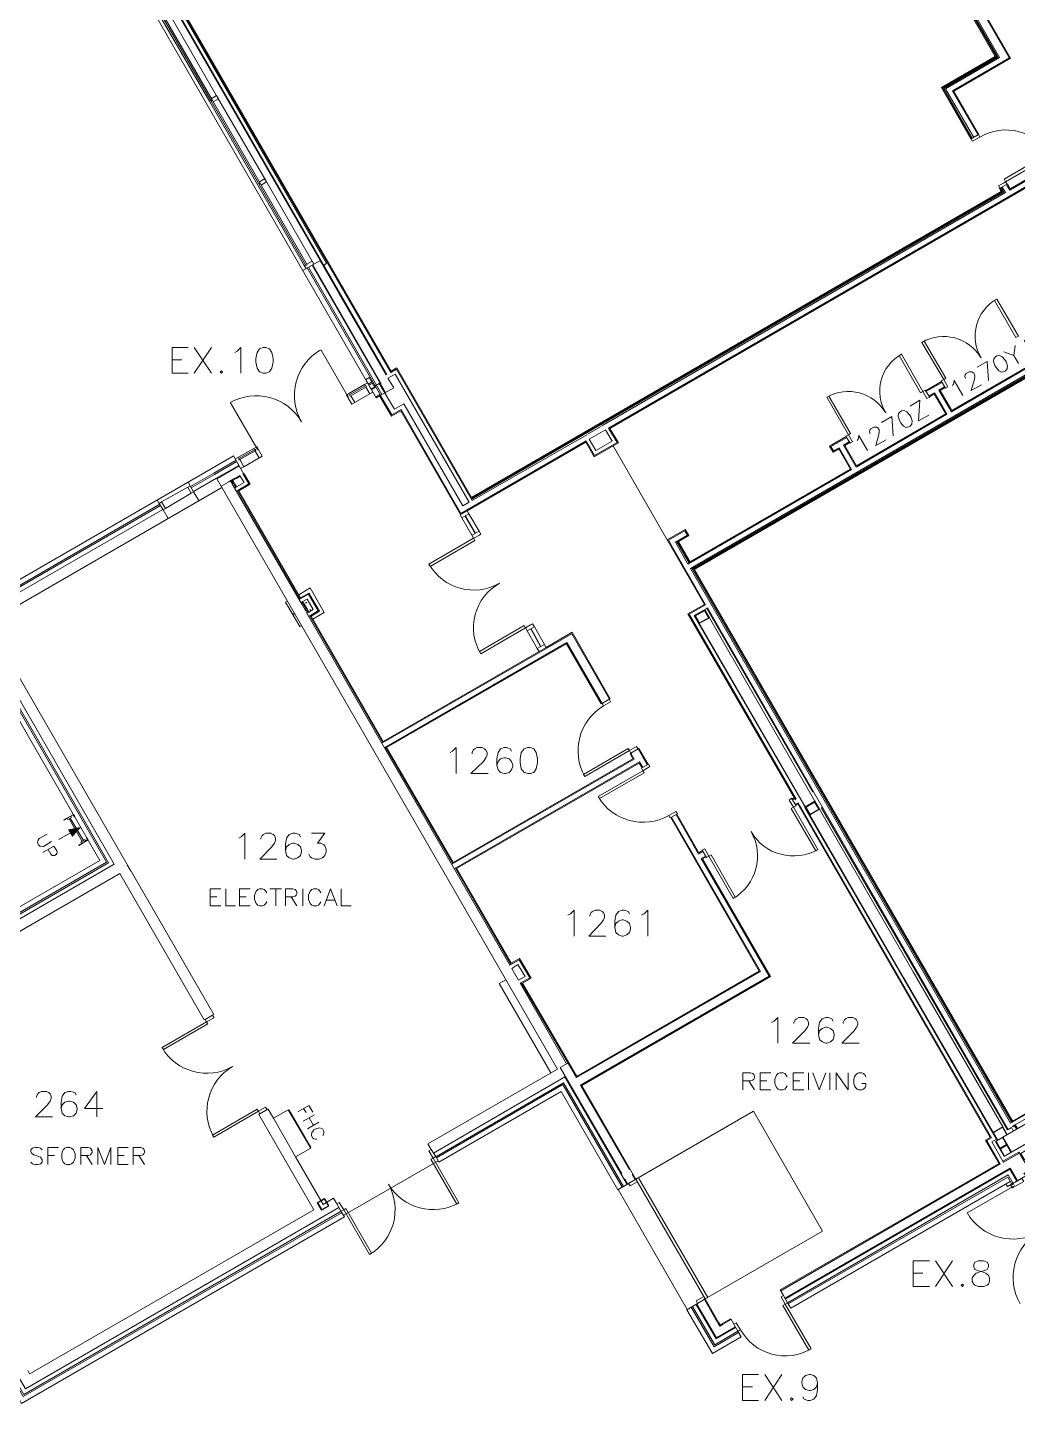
# Model space of a CAD drawing. Header units: millimetres. Extents: x 171 to 6612, y 356 to 4695.
# Drawn here: x 1611 to 2300, y 1657 to 2614 of the extents above; entities that cross this region are included whole.
import ezdxf

# ---------------------------------------------------------------- set-up
doc = ezdxf.new("R2010")
doc.units = ezdxf.units.MM
for name, color, linetype in [('descriptions', 252, 'Continuous'), ('doors', 170, 'Continuous'), ('exits', 251, 'Continuous'), ('rooms', 30, 'Continuous'), ('walls', 7, 'Continuous')]:
    doc.layers.add(name, color=color, linetype=linetype)

msp = doc.modelspace()

# ---------------------------------------------------------------- linework, layer by layer
at = {"layer": 'descriptions', "lineweight": 9}
for points in [[(1745.29, 2002.96), (1737.81, 2002.96), (1737.81, 2014.89), (1745.29, 2014.89)], [(1748.8, 2014.89), (1748.8, 2002.96), (1755.59, 2002.96)], [(1765.88, 2002.96), (1758.39, 2002.96), (1758.39, 2014.89), (1765.88, 2014.89)], [(1777.34, 2012.08), (1776.64, 2013.25), (1775.47, 2014.42), (1774.3, 2014.89), (1772.19, 2014.89), (1771.02, 2014.42), (1769.85, 2013.25), (1769.39, 2012.08), (1768.68, 2010.44), (1768.68, 2007.4), (1769.39, 2005.76), (1769.85, 2004.59), (1771.02, 2003.42), (1772.19, 2002.96), (1774.3, 2002.96), (1775.47, 2003.42), (1776.64, 2004.59), (1777.34, 2005.76)], [(1779.45, 2014.89), (1787.63, 2014.89)], [(1783.66, 2014.89), (1783.66, 2002.96)], [(1790.44, 2002.96), (1790.44, 2014.89), (1795.59, 2014.89), (1797.22, 2014.42), (1797.92, 2013.72), (1798.39, 2012.55), (1798.39, 2011.38), (1797.92, 2010.44), (1797.22, 2009.74), (1795.59, 2009.27), (1790.44, 2009.27)], [(1802.37, 2014.89), (1802.37, 2002.96)], [(1815, 2012.08), (1814.3, 2013.25), (1813.36, 2014.42), (1812.19, 2014.89), (1809.85, 2014.89), (1808.68, 2014.42), (1807.52, 2013.25), (1807.05, 2012.08), (1806.35, 2010.44), (1806.35, 2007.4), (1807.05, 2005.76), (1807.52, 2004.59), (1808.68, 2003.42), (1809.85, 2002.96), (1812.19, 2002.96), (1813.36, 2003.42), (1814.3, 2004.59), (1815, 2005.76)], [(1817.34, 2002.96), (1821.78, 2014.89), (1826.46, 2002.96)], [(1829.27, 2014.89), (1829.27, 2002.96), (1836.05, 2002.96)], [(1737.81, 2009.27), (1742.49, 2009.27)], [(1758.39, 2009.27), (1763.07, 2009.27)], [(1794.42, 2009.27), (1798.39, 2002.96)], [(1818.98, 2006.93), (1824.59, 2006.93)], [(2109.03, 1874.77), (2109.03, 1886.7), (2114.18, 1886.7), (2115.82, 1886.23), (2116.52, 1885.53), (2116.99, 1884.36), (2116.99, 1883.19), (2116.52, 1882.26), (2115.82, 1881.55), (2114.18, 1881.09), (2109.03, 1881.09)], [(2113.01, 1881.09), (2116.99, 1874.77)], [(2128.45, 1874.77), (2120.96, 1874.77), (2120.96, 1886.7), (2128.45, 1886.7)], [(2120.96, 1881.09), (2125.64, 1881.09)], [(2139.91, 1883.89), (2139.21, 1885.06), (2138.27, 1886.23), (2137.1, 1886.7), (2134.77, 1886.7), (2133.6, 1886.23), (2132.43, 1885.06), (2131.96, 1883.89), (2131.26, 1882.26), (2131.26, 1879.21), (2131.96, 1877.58), (2132.43, 1876.41), (2133.6, 1875.24), (2134.77, 1874.77), (2137.1, 1874.77), (2138.27, 1875.24), (2139.21, 1876.41), (2139.91, 1877.58)], [(2151.37, 1874.77), (2143.89, 1874.77), (2143.89, 1886.7), (2151.37, 1886.7)], [(2143.89, 1881.09), (2148.57, 1881.09)], [(2154.65, 1886.7), (2154.65, 1874.77)], [(2157.69, 1886.7), (2162.13, 1874.77), (2166.81, 1886.7)], [(2169.62, 1886.7), (2169.62, 1874.77)], [(2174.06, 1874.77), (2174.06, 1886.7), (2182.25, 1874.77), (2182.25, 1886.7)], [(2194.65, 1883.89), (2194.18, 1885.06), (2193.01, 1886.23), (2191.84, 1886.7), (2189.5, 1886.7), (2188.57, 1886.23), (2187.4, 1885.06), (2186.7, 1883.89), (2186.23, 1882.26), (2186.23, 1879.21), (2186.7, 1877.58), (2187.4, 1876.41), (2188.57, 1875.24), (2189.5, 1874.77), (2191.84, 1874.77), (2193.01, 1875.24), (2194.18, 1876.41), (2194.65, 1877.58), (2194.65, 1879.21), (2191.84, 1879.21)], [(1620.85, 1833.13), (1619.68, 1834.3), (1618.04, 1834.77), (1615.7, 1834.77), (1614.07, 1834.3), (1612.9, 1833.13), (1612.9, 1831.96), (1613.36, 1830.79), (1614.07, 1830.33), (1615, 1829.62), (1618.51, 1828.45), (1619.68, 1827.99), (1620.15, 1827.28), (1620.85, 1826.12), (1620.85, 1824.48), (1619.68, 1823.31), (1618.04, 1822.84), (1615.7, 1822.84), (1614.07, 1823.31), (1612.9, 1824.48)], [(1624.83, 1822.84), (1624.83, 1834.77), (1632.31, 1834.77)], [(1647.75, 1822.84), (1647.75, 1834.77), (1652.9, 1834.77), (1654.53, 1834.3), (1655, 1833.6), (1655.7, 1832.43), (1655.7, 1831.26), (1655, 1830.33), (1654.53, 1829.62), (1652.9, 1829.16), (1647.75, 1829.16)], [(1659.68, 1822.84), (1659.68, 1834.77), (1664.36, 1822.84), (1668.8, 1834.77), (1668.8, 1822.84)], [(1680.73, 1822.84), (1673.48, 1822.84), (1673.48, 1834.77), (1680.73, 1834.77)], [(1684.24, 1822.84), (1684.24, 1834.77), (1689.39, 1834.77), (1691.02, 1834.3), (1691.73, 1833.6), (1692.19, 1832.43), (1692.19, 1831.26), (1691.73, 1830.33), (1691.02, 1829.62), (1689.39, 1829.16), (1684.24, 1829.16)], [(1624.83, 1829.16), (1629.5, 1829.16)], [(1651.73, 1829.16), (1655.7, 1822.84)], [(1673.48, 1829.16), (1677.93, 1829.16)], [(1688.22, 1829.16), (1692.19, 1822.84)]]:
    msp.add_lwpolyline(points, dxfattribs=at)
at = {"layer": 'descriptions', "lineweight": 5}
for points in [[(1798.86, 1859.57), (1806.58, 1864.01), (1809.39, 1859.33)], [(1802.84, 1861.9), (1804.71, 1859.1)], [(1810.56, 1857.46), (1802.6, 1853.02)], [(1813.6, 1852.31), (1805.64, 1847.64)], [(1806.81, 1855.36), (1809.85, 1849.97)], [(1816.4, 1842.96), (1816.87, 1843.89), (1817.11, 1845.06), (1817.11, 1846), (1816.4, 1847.4), (1815.47, 1847.87), (1814.3, 1848.34), (1813.36, 1848.1), (1811.96, 1847.87), (1810.09, 1846.93), (1809.39, 1845.76), (1808.68, 1845.06), (1808.45, 1843.89), (1808.45, 1842.96), (1809.39, 1841.32), (1810.09, 1840.85), (1811.26, 1840.62), (1812.19, 1840.62)]]:
    msp.add_lwpolyline(points, dxfattribs=at)
at = {"layer": 'descriptions', "lineweight": 9}
msp.add_lwpolyline([(1637.93, 1834.77), (1636.76, 1834.3), (1635.59, 1833.13), (1635.12, 1831.96), (1634.65, 1830.33), (1634.65, 1827.28), (1635.12, 1825.65), (1635.59, 1824.48), (1636.76, 1823.31), (1637.93, 1822.84), (1640.26, 1822.84), (1641.43, 1823.31), (1642.6, 1824.48), (1643.07, 1825.65), (1643.77, 1827.28), (1643.77, 1830.33), (1643.07, 1831.96), (1642.6, 1833.13), (1641.43, 1834.3), (1640.26, 1834.77)], close=True, dxfattribs=at)
at = {"layer": 'doors', "lineweight": 9}
for points in [[(2285.88, 2425.41, 0.421177), (2274.88, 2384.48, 0.411788), (2233.71, 2395.24)], [(1814.86, 2389.96, 0.414214), (1801.51, 2339.95, 0.414214), (1751.82, 2353.27)], [(2219.44, 2387.05, 0.421177), (2208.45, 2346.11, 0.410673), (2167.51, 2357.11)], [(1890.32, 2240.85, 0.413342), (1939.44, 2227.52, 0.421458), (1926.35, 2178.39)], [(2102.25, 2008.1, 0.412995), (2114.65, 2054.65, 0.412995), (2161.2, 2042.25)], [(1704.36, 1904.24, 0.408768), (1753.48, 1891.14, 0.408768), (1740.38, 1842.02)], [(1848.92, 1760.15, 0.408768), (1862.02, 1809.27, 0.408768), (1911.14, 1796.17)], [(2265.14, 1789.4, 0.414214), (2315.47, 1775.9, 0.414214), (2302.06, 1725.89)]]:
    msp.add_lwpolyline(points, format="xyb", dxfattribs=at)
msp.add_lwpolyline([(2136.87, 1724.83), (2138.51, 1725.76), (2156.52, 1694.65), (2154.88, 1693.72)], close=True, dxfattribs=at)
for centre, radius, start, end in [((2292.14, 2507.19), 35.92, 29.83395, 120.43846), ((2030.43, 2110.9), 36.29, 120.60221, 209.53496), ((2039.45, 2097.45), 36.29, 210.60221, 299.53496), ((2138.35, 1725.17), 35.51, 209.36187, 300.7753)]:
    msp.add_arc(centre, radius, start, end, dxfattribs=at)
at = {"layer": 'exits', "lineweight": 9}
for points in [[(1722.6, 2373.72), (1711.38, 2373.72), (1711.38, 2391.73), (1722.6, 2391.73)], [(1726.81, 2391.73), (1738.74, 2373.72)], [(1738.74, 2391.73), (1726.81, 2373.72)], [(1755.12, 2388.22), (1756.76, 2389.15), (1759.33, 2391.73), (1759.33, 2373.72)], [(1711.38, 2383.07), (1718.16, 2383.07)], [(2238.86, 1737.93), (2227.63, 1737.93), (2227.63, 1755.94), (2238.86, 1755.94)], [(2243.07, 1755.94), (2255, 1737.93)], [(2255, 1755.94), (2243.07, 1737.93)], [(2227.63, 1747.29), (2234.41, 1747.29)], [(2119.79, 1658.63), (2108.8, 1658.63), (2108.8, 1676.64), (2119.79, 1676.64)], [(2124.24, 1676.64), (2136.17, 1658.63)], [(2136.17, 1676.64), (2124.24, 1658.63)], [(2160.96, 1670.79), (2160.26, 1668.22), (2158.39, 1666.35), (2155.82, 1665.65), (2155.12, 1665.65), (2152.54, 1666.35), (2150.67, 1668.22), (2149.97, 1670.79), (2149.97, 1671.5), (2150.67, 1674.07), (2152.54, 1675.94), (2155.12, 1676.64), (2155.82, 1676.64), (2158.39, 1675.94), (2160.26, 1674.07), (2160.96, 1670.79), (2160.96, 1666.35), (2160.26, 1662.14), (2158.39, 1659.57), (2155.82, 1658.63), (2154.18, 1658.63), (2151.61, 1659.57), (2150.67, 1661.2)], [(2108.8, 1668.22), (2115.58, 1668.22)]]:
    msp.add_lwpolyline(points, dxfattribs=at)
for points in [[(1774.77, 2391.73), (1772.19, 2390.79), (1770.56, 2388.22), (1769.62, 2384.01), (1769.62, 2381.43), (1770.56, 2377.22), (1772.19, 2374.65), (1774.77, 2373.72), (1776.64, 2373.72), (1779.21, 2374.65), (1780.85, 2377.22), (1781.78, 2381.43), (1781.78, 2384.01), (1780.85, 2388.22), (1779.21, 2390.79), (1776.64, 2391.73)], [(1745.76, 2375.35), (1744.83, 2374.65), (1745.76, 2373.72), (1746.46, 2374.65)], [(2273.01, 1755.94), (2270.44, 1755), (2269.74, 1753.37), (2269.74, 1751.73), (2270.44, 1749.86), (2272.31, 1749.16), (2275.58, 1748.22), (2278.16, 1747.29), (2280.03, 1745.65), (2280.73, 1744.01), (2280.73, 1741.44), (2280.03, 1739.57), (2279.09, 1738.86), (2276.52, 1737.93), (2273.01, 1737.93), (2270.44, 1738.86), (2269.74, 1739.57), (2268.8, 1741.44), (2268.8, 1744.01), (2269.74, 1745.65), (2271.37, 1747.29), (2273.95, 1748.22), (2277.46, 1749.16), (2279.09, 1749.86), (2280.03, 1751.73), (2280.03, 1753.37), (2279.09, 1755), (2276.52, 1755.94)], [(2262.02, 1739.57), (2261.08, 1738.86), (2262.02, 1737.93), (2262.72, 1738.86)], [(2142.95, 1660.5), (2142.25, 1659.57), (2142.95, 1658.63), (2143.89, 1659.57)]]:
    msp.add_lwpolyline(points, close=True, dxfattribs=at)
at = {"layer": 'rooms', "lineweight": 9}
for points in [[(2284.94, 2385.18), (2283.77, 2383.77), (2283.54, 2381.9), (2284.47, 2379.1), (2285.41, 2377.69), (2287.28, 2375.35), (2289.15, 2374.42), (2291.02, 2374.89), (2291.96, 2375.35), (2293.13, 2376.76), (2293.36, 2378.86), (2292.43, 2381.67), (2291.49, 2383.07), (2289.62, 2385.18), (2287.75, 2386.11), (2285.88, 2385.88)], [(2218.51, 2346.82), (2217.34, 2345.65), (2217.1, 2343.54), (2218.04, 2340.73), (2218.98, 2339.33), (2220.85, 2336.99), (2222.72, 2336.06), (2224.59, 2336.52), (2225.53, 2336.99), (2226.7, 2338.39), (2226.93, 2340.5), (2225.99, 2343.31), (2225.06, 2344.71), (2223.19, 2346.82), (2221.31, 2347.75), (2219.44, 2347.52)], [(1959.09, 2113.13), (1956.52, 2112.2), (1954.65, 2109.62), (1953.95, 2105.41), (1953.95, 2102.84), (1954.65, 2098.4), (1956.52, 2095.82), (1959.09, 2095.12), (1960.73, 2095.12), (1963.3, 2095.82), (1964.94, 2098.4), (1965.88, 2102.84), (1965.88, 2105.41), (1964.94, 2109.62), (1963.3, 2112.2), (1960.73, 2113.13)]]:
    msp.add_lwpolyline(points, close=True, dxfattribs=at)
for points in [[(2290.79, 2388.69), (2297.81, 2386.11), (2300.85, 2380.5)], [(2298.74, 2393.13), (2297.81, 2386.11)], [(2280.03, 2368.57), (2279.09, 2381.9), (2272.07, 2377.93)], [(2255, 2365.29), (2255.7, 2366.23), (2256.17, 2368.57), (2262.25, 2358.28)], [(2264.12, 2369.97), (2263.89, 2370.44), (2263.65, 2371.61), (2263.89, 2372.55), (2264.59, 2373.48), (2266.69, 2374.65), (2267.86, 2374.65), (2268.57, 2374.65), (2269.74, 2373.72), (2270.2, 2372.78), (2270.44, 2371.61), (2270.2, 2369.51), (2268.1, 2361.79), (2275.12, 2365.76)], [(2238.39, 2344.48), (2231.37, 2340.5), (2232.31, 2355), (2225.53, 2350.79)], [(2213.6, 2330.21), (2212.66, 2343.54), (2205.64, 2339.56)], [(2188.57, 2326.93), (2189.27, 2327.87), (2189.74, 2330.44), (2195.82, 2319.91)], [(2197.69, 2331.61), (2197.46, 2332.08), (2197.22, 2333.25), (2197.46, 2334.18), (2198.16, 2335.12), (2200.26, 2336.29), (2201.43, 2336.29), (2202.37, 2336.29), (2203.3, 2335.59), (2204.01, 2334.42), (2204.01, 2333.25), (2203.77, 2331.14), (2201.67, 2323.42), (2208.68, 2327.4)], [(1905.06, 2109.62), (1906.7, 2110.56), (1909.27, 2113.13), (1909.27, 2095.12)], [(1920.5, 2108.69), (1920.5, 2109.62), (1921.2, 2111.26), (1922.13, 2112.2), (1923.77, 2113.13), (1927.28, 2113.13), (1928.92, 2112.2), (1929.85, 2111.26), (1930.79, 2109.62), (1930.79, 2107.99), (1929.85, 2106.11), (1928.22, 2103.54), (1919.56, 2095.12), (1931.49, 2095.12)], [(1947.87, 2110.56), (1946.93, 2112.2), (1944.36, 2113.13), (1942.72, 2113.13), (1940.15, 2112.2), (1938.51, 2109.62), (1937.57, 2105.41), (1937.57, 2100.97), (1938.51, 2097.69), (1940.15, 2095.82), (1942.72, 2095.12), (1943.66, 2095.12), (1946.23, 2095.82), (1947.87, 2097.69), (1948.8, 2100.27), (1948.8, 2100.97), (1947.87, 2103.54), (1946.23, 2105.41), (1943.66, 2106.11), (1942.72, 2106.11), (1940.15, 2105.41), (1938.51, 2103.54), (1937.57, 2100.97)], [(1757.92, 2049.97), (1759.56, 2050.91), (1762.14, 2053.48), (1762.14, 2035.47)], [(1773.13, 2049.27), (1773.13, 2049.97), (1774.07, 2051.85), (1775, 2052.55), (1776.64, 2053.48), (1780.15, 2053.48), (1781.78, 2052.55), (1782.72, 2051.85), (1783.42, 2049.97), (1783.42, 2048.34), (1782.72, 2046.7), (1780.85, 2044.13), (1772.43, 2035.47), (1784.36, 2035.47)], [(1800.73, 2050.91), (1799.8, 2052.55), (1797.22, 2053.48), (1795.59, 2053.48), (1793.01, 2052.55), (1791.14, 2049.97), (1790.44, 2045.76), (1790.44, 2041.55), (1791.14, 2038.04), (1793.01, 2036.41), (1795.59, 2035.47), (1796.29, 2035.47), (1798.86, 2036.41), (1800.73, 2038.04), (1801.43, 2040.62), (1801.43, 2041.55), (1800.73, 2044.13), (1798.86, 2045.76), (1796.29, 2046.7), (1795.59, 2046.7), (1793.01, 2045.76), (1791.14, 2044.13), (1790.44, 2041.55)], [(1808.45, 2053.48), (1817.81, 2053.48), (1812.66, 2046.7), (1815.23, 2046.7), (1816.87, 2045.76), (1817.81, 2044.83), (1818.74, 2042.25), (1818.74, 2040.62), (1817.81, 2038.04), (1816.17, 2036.41), (1813.6, 2035.47), (1811.02, 2035.47), (1808.45, 2036.41), (1807.52, 2037.11), (1806.58, 2038.98)], [(1986.93, 1996.41), (1988.8, 1997.34), (1991.37, 1999.92), (1991.37, 1981.9)], [(2002.37, 1995.71), (2002.37, 1996.41), (2003.3, 1998.28), (2004.24, 1998.98), (2005.88, 1999.92), (2009.39, 1999.92), (2011.02, 1998.98), (2011.96, 1998.28), (2012.66, 1996.41), (2012.66, 1994.77), (2011.96, 1993.13), (2010.09, 1990.56), (2001.67, 1981.9), (2013.6, 1981.9)], [(2029.97, 1997.34), (2029.03, 1998.98), (2026.46, 1999.92), (2024.82, 1999.92), (2022.25, 1998.98), (2020.38, 1996.41), (2019.68, 1992.2), (2019.68, 1987.99), (2020.38, 1984.48), (2022.25, 1982.84), (2024.82, 1981.9), (2025.53, 1981.9), (2028.1, 1982.84), (2029.97, 1984.48), (2030.67, 1987.05), (2030.67, 1987.99), (2029.97, 1990.56), (2028.1, 1992.2), (2025.53, 1993.13), (2024.82, 1993.13), (2022.25, 1992.2), (2020.38, 1990.56), (2019.68, 1987.99)], [(2038.39, 1996.41), (2040.26, 1997.34), (2042.84, 1999.92), (2042.84, 1981.9)], [(2128.92, 1921.79), (2130.79, 1922.72), (2133.36, 1925.3), (2133.36, 1907.28)], [(2144.36, 1921.09), (2144.36, 1921.79), (2145.29, 1923.66), (2146.23, 1924.36), (2147.86, 1925.3), (2151.37, 1925.3), (2153.01, 1924.36), (2153.95, 1923.66), (2154.65, 1921.79), (2154.65, 1920.15), (2153.95, 1918.51), (2152.08, 1915.94), (2143.65, 1907.28), (2155.58, 1907.28)], [(2171.96, 1922.72), (2171.02, 1924.36), (2168.45, 1925.3), (2166.81, 1925.3), (2164.24, 1924.36), (2162.37, 1921.79), (2161.67, 1917.58), (2161.67, 1913.37), (2162.37, 1909.86), (2164.24, 1908.22), (2166.81, 1907.28), (2167.51, 1907.28), (2170.09, 1908.22), (2171.96, 1909.86), (2172.66, 1912.43), (2172.66, 1913.37), (2171.96, 1915.94), (2170.09, 1917.58), (2167.51, 1918.51), (2166.81, 1918.51), (2164.24, 1917.58), (2162.37, 1915.94), (2161.67, 1913.37)], [(2178.74, 1921.09), (2178.74, 1921.79), (2179.68, 1923.66), (2180.38, 1924.36), (2182.25, 1925.3), (2185.53, 1925.3), (2187.4, 1924.36), (2188.1, 1923.66), (2189.03, 1921.79), (2189.03, 1920.15), (2188.1, 1918.51), (2186.46, 1915.94), (2177.81, 1907.28), (2189.97, 1907.28)], [(1616.87, 1869.62), (1616.87, 1870.56), (1617.81, 1872.2), (1618.74, 1873.13), (1620.38, 1873.83), (1623.89, 1873.83), (1625.53, 1873.13), (1626.46, 1872.2), (1627.17, 1870.56), (1627.17, 1868.92), (1626.46, 1867.05), (1624.59, 1864.48), (1616.17, 1856.06), (1628.1, 1856.06)], [(1644.47, 1871.5), (1643.54, 1873.13), (1640.97, 1873.83), (1639.33, 1873.83), (1636.76, 1873.13), (1634.88, 1870.56), (1634.18, 1866.35), (1634.18, 1861.9), (1634.88, 1858.63), (1636.76, 1856.76), (1639.33, 1856.06), (1640.03, 1856.06), (1642.6, 1856.76), (1644.47, 1858.63), (1645.18, 1861.2), (1645.18, 1861.9), (1644.47, 1864.48), (1642.6, 1866.35), (1640.03, 1867.05), (1639.33, 1867.05), (1636.76, 1866.35), (1634.88, 1864.48), (1634.18, 1861.9)], [(1658.98, 1856.06), (1658.98, 1873.83), (1650.32, 1861.9), (1663.19, 1861.9)]]:
    msp.add_lwpolyline(points, dxfattribs=at)
at = {"layer": 'walls', "color": 11, "lineweight": 9, "true_color": 0xf27172}
for points in [[(1956.05, 3077.57), (1955.82, 3077.34), (1978.74, 3037.57), (2016.4, 3059.33), (2284.71, 2594.3), (2247.28, 2572.55), (2267.86, 2536.99), (2268.1, 2536.99)], [(1960.73, 3080.15), (1975.94, 3054.18), (2023.65, 3081.78), (2055.94, 3025.64), (2047.75, 3020.96), (2210.79, 2738.86), (2219.91, 2744.24), (2237.69, 2713.6), (2228.33, 2708.22), (2295, 2592.9)], [(2269.74, 2537.93), (2250.09, 2571.84), (2287.75, 2593.6), (2017.81, 3060.96), (1980.15, 3039.21)], [(2268.33, 2537.22), (2247.98, 2572.31), (2285.64, 2594.07), (2016.87, 3059.8)], [(2018.27, 3060.5), (2017.34, 3060.03), (2286.58, 2593.83), (2248.92, 2572.08), (2268.8, 2537.46)], [(2000.26, 2330.91), (1920.5, 2285.06), (1867.63, 2376.52), (1863.66, 2374.18), (1717.46, 2627.52), (1721.43, 2629.86), (1687.28, 2689.04), (1683.31, 2686.7), (1567.52, 2887.4), (1576.64, 2892.78), (1571.02, 2902.37), (1639.33, 2941.9), (1644.24, 2933.48), (1666.93, 2946.81), (1659.21, 2960.38), (1635.59, 2946.81)], [(1852.19, 2364.59), (1855.7, 2366.7), (1866.23, 2348.69), (1872.78, 2352.43), (1913.95, 2281.32), (1918.39, 2283.89), (1866.7, 2373.01), (1861.78, 2370.21), (1865.76, 2363.66), (1859.68, 2360.15), (1853.6, 2356.64), (1565.64, 2855.35)], [(2273.01, 2540.03), (2273.24, 2540.03), (2255.93, 2570.21), (2295.47, 2593.13), (2229.27, 2707.98)], [(1808.92, 2451.84), (1776.64, 2507.98), (1742.95, 2565.76), (1710.21, 2622.6), (1717.22, 2626.58), (1818.98, 2450.21), (1817.11, 2449.04)], [(1715.12, 2625.64), (1860.85, 2373.25), (1860.38, 2373.01), (1814.53, 2452.31), (1714.65, 2625.18)], [(2287.98, 2502.6), (2287.75, 2502.37), (2288.92, 2500.26), (1920.03, 2287.17), (1867.87, 2377.46), (1863.89, 2375.12), (1718.39, 2627.28), (1717.92, 2627.98)], [(1704.59, 2619.8), (1737.57, 2562.72), (1771.02, 2504.71), (1803.3, 2448.8)], [(2294.76, 2593.36), (2255, 2570.44), (2272.78, 2539.8)], [(2292.66, 2505.18), (2295, 2501.2), (2338.98, 2526.7), (2340.85, 2523.66), (2015.47, 2335.59), (2021.32, 2325.53), (2005.64, 2316.41), (1999.8, 2326.7), (1912.54, 2276.17), (1870.91, 2348.45), (1864.36, 2344.71), (1856.17, 2358.98), (1853.13, 2357.34)], [(1916.99, 2278.04), (1999.56, 2325.76), (2005.41, 2315.47), (2022.25, 2325.29), (2016.4, 2335.35), (2341.78, 2523.42), (2339.21, 2527.63), (2295.23, 2502.14), (2295.7, 2501.67)], [(2288.22, 2502.6), (2289.85, 2500.03), (1919.8, 2286.23)], [(2288.92, 2503.07), (2290.79, 2499.8), (1920.03, 2285.76)], [(2289.62, 2503.31), (2291.96, 2499.56), (2010.79, 2337.22)], [(2295.23, 2502.14), (2293.36, 2505.65), (2293.13, 2505.41)], [(1815, 2452.55), (1802.37, 2445.29)], [(1805.41, 2447.17), (1856.64, 2358.51)], [(1806.35, 2447.63), (1857.57, 2358.98)], [(1808.92, 2449.04), (1860.15, 2360.38)], [(1809.39, 2449.27), (1857.11, 2366.46)], [(2438.39, 2414.65), (2429.27, 2409.27), (2414.3, 2435.24), (2072.54, 2237.81), (2295.47, 1851.61), (2630.67, 2045.06), (2622.48, 2059.33), (2637.69, 2068.22), (2639.56, 2064.94), (2636.28, 2063.07), (2655.93, 2028.69), (2305.06, 1826.12), (2302.48, 1830.56), (2305.53, 1832.43)], [(2296.4, 1851.85), (2073.71, 2237.58), (2414.06, 2434.07), (2429.03, 2408.1), (2438.86, 2413.95)], [(2296.87, 1852.31), (2074.65, 2237.34), (2413.83, 2433.13), (2428.8, 2407.4), (2439.09, 2413.25)], [(1827.4, 2429.86), (1860.61, 2372.55), (1861.08, 2372.78)], [(2500.85, 1938.4), (2656.87, 2028.45), (2636.99, 2062.84), (2640.49, 2064.71), (2637.92, 2068.92), (2621.55, 2059.56), (2629.73, 2045.3), (2297.1, 1853.02), (2075.35, 2237.11), (2413.59, 2432.2), (2428.57, 2406.46), (2439.56, 2412.78), (2439.33, 2413.01)], [(2304.82, 2396.41), (2308.8, 2398.51), (2317.45, 2383.54), (2254.3, 2346.82), (2245.41, 2362.02), (2249.38, 2364.36)], [(2305.06, 2395.7), (2308.57, 2397.81), (2316.75, 2383.77), (2254.53, 2347.75), (2246.34, 2361.79), (2249.85, 2363.89)], [(1833.48, 2358.04), (1815.23, 2389.86)], [(1845.41, 2366), (1834.88, 2359.91)], [(1852.66, 2363.89), (1848.68, 2370.67), (1846.35, 2369.27), (1853.6, 2356.64), (1855.94, 2358.04), (1864.12, 2343.77), (1870.67, 2347.52), (1912.31, 2275.47)], [(1850.32, 2367.63), (1847.98, 2366.23)], [(1850.79, 2366.7), (1848.45, 2365.53)], [(1864.36, 2374.65), (1863.89, 2375.12)], [(2247.28, 2368.1), (2236.29, 2361.55)], [(2247.75, 2367.4), (2236.52, 2361.08)], [(1833.71, 2356.87), (1833.25, 2357.81), (1833.71, 2358.04)], [(1836.52, 2352.2), (1849.15, 2359.45)], [(1852.43, 2364.13), (1850.09, 2362.96)], [(1852.66, 2365.06), (1853.13, 2364.13), (1850.32, 2362.49)], [(2238.39, 2358.04), (2242.37, 2360.15), (2251.02, 2345.18), (2187.86, 2308.45), (2178.98, 2323.66), (2182.95, 2326)], [(2238.86, 2357.34), (2242.13, 2359.45), (2250.32, 2345.41), (2188.1, 2309.39), (2179.91, 2323.42), (2183.42, 2325.53)], [(1770.32, 2321.55), (1752.08, 2353.13)], [(2010.32, 2336.76), (2000.73, 2331.38)], [(2180.85, 2329.74), (2169.39, 2322.96), (2171.96, 2318.75), (2175.7, 2321.08), (2183.89, 2307.05), (2072.31, 2242.49), (2064.12, 2256.52), (2071.37, 2260.73), (2068.8, 2264.94), (2056.17, 2257.69), (2082.13, 2212.78), (2070.67, 2206.23), (2145.53, 2076.87), (2144.82, 2078.28), (2143.19, 2077.34)], [(2145.99, 2077.11), (2071.61, 2206), (2082.84, 2212.55), (2057.1, 2257.46), (2068.57, 2264.01), (2070.44, 2260.97), (2062.02, 2256.06), (2070.67, 2240.85), (2184.59, 2306.82), (2175.93, 2321.79), (2172.19, 2319.68), (2170.32, 2322.72), (2181.32, 2329.04)], [(1768.22, 2321.32), (1757.69, 2315.24)], [(1770.32, 2321.32), (1770.79, 2321.79), (1771.26, 2320.85)], [(1967.05, 2180.03), (1858.51, 2117.34), (1808.22, 2204.59), (1814.06, 2208.1), (1806.58, 2220.73), (1800.73, 2217.46), (1757.92, 2291.84), (1765.88, 2296.52), (1761.67, 2303.77), (1761.43, 2303.54), (1754.18, 2316.17), (1738.51, 2307.28), (1562.37, 2205.53), (1661.08, 2034.54), (1456.41, 1916.64), (1606.58, 1656.53), (1831.37, 1786.35), (1829.04, 1790.33)], [(1756.05, 2313.13), (1740.38, 2304.24), (1724.24, 2294.89)], [(1756.52, 2312.2), (1740.85, 2303.31), (1724.71, 2293.95)], [(1757.92, 2309.62), (1742.25, 2300.73)], [(1758.16, 2309.39), (1742.49, 2300.27)], [(1761.43, 2308.69), (1774.07, 2315.94)], [(1891.96, 1833.37), (1889.62, 1837.34), (1979.91, 1889.27), (1742.25, 2300.73), (1726.35, 2291.38)], [(1750.44, 2297.93), (1755.12, 2300.73)], [(1752.78, 2299.33), (1754.18, 2296.99)], [(1754.65, 2297.22), (1753.25, 2299.56)], [(1753.71, 2299.1), (1755.35, 2300.03)], [(1755.35, 2300.73), (1758.63, 2302.6), (1758.86, 2302.14), (1761.67, 2297.69), (1756.29, 2294.65), (1754.88, 2296.99)], [(1755.82, 2300.27), (1758.86, 2302.14)], [(1761.2, 2304.01), (1760.73, 2304.01), (1764.94, 2296.76), (1756.29, 2291.61)], [(1680.03, 2031.73), (1582.72, 2199.92), (1745.99, 2294.18)], [(1722.6, 2297.93), (1724.01, 2295.35), (1722.37, 2294.42), (1724.71, 2290.21), (1706.7, 2279.68), (1705.06, 2278.75)], [(1724.01, 2295.35), (1726.35, 2291.14)], [(1724.71, 2290.21), (1726.35, 2291.14), (1730.09, 2285.06)], [(1745.53, 2295.12), (1750.21, 2297.69)], [(1752.08, 2298.86), (1753.48, 2296.52)], [(1753.48, 2296.29), (1801.67, 2213.01)], [(1754.42, 2296.76), (1755.82, 2294.18)], [(1754.88, 2293.72), (1756.29, 2294.65)], [(1756.99, 2292.08), (1800.5, 2216.52)], [(1702.95, 2282.49), (1567.28, 2204.13), (1665.76, 2033.37), (1461.32, 1915.24), (1471.84, 1896.99)], [(1703.42, 2281.55), (1568.69, 2203.89), (1667.16, 2032.9), (1462.72, 1914.77), (1472.55, 1897.46)], [(1708.57, 2272.66), (1705.06, 2278.75), (1702.49, 2282.96), (1701.08, 2285.53)], [(1702.49, 2282.96), (1704.12, 2284.13), (1706.7, 2279.68)], [(1704.83, 2278.98), (1579.21, 2206.46), (1572.66, 2202.72), (1671.14, 2031.96), (1466.7, 1913.83), (1475.12, 1899.1)], [(1920.26, 2260.97), (1913.25, 2273.13)], [(1918.16, 2275.94), (1925.18, 2263.77)], [(2071.61, 2241.32), (2062.72, 2256.52)], [(2072.08, 2241.79), (2063.19, 2256.76)], [(1804.71, 2207.63), (1806.58, 2204.36), (1813.13, 2208.34), (1806.35, 2220.03), (1799.8, 2216.29)], [(1800.97, 2213.95), (1802.37, 2214.89)], [(1801.67, 2214.42), (1802.37, 2213.25)], [(1801.9, 2212.78), (1804.47, 2208.1)], [(1802.84, 2213.72), (1802.37, 2214.89), (1805.41, 2216.52), (1809.62, 2209.27), (1806.58, 2207.4), (1805.88, 2208.57)], [(1802.6, 2213.01), (1805.18, 2208.34)], [(1805.88, 2208.8), (1803.07, 2213.48)], [(1806.58, 2207.4), (1805.18, 2206.7), (1946.7, 1961.55), (1953.25, 1965.3), (1960.5, 1952.9), (1953.95, 1949.16), (1986.23, 1893.02)], [(1805.41, 2208.1), (1806.11, 2207.17)], [(1807.28, 2204.83), (1858.28, 2116.64)], [(2152.08, 2071.96), (2148.33, 2078.51), (2075.12, 2205.06), (2083.77, 2209.97), (2157.69, 2082.02)], [(2293.83, 1847.17), (2084.24, 2210.44), (2083.77, 2209.97)], [(1965.64, 2182.14), (1958.63, 2194.3)], [(1963.77, 2197.11), (1970.79, 2184.94)], [(2016.17, 2146.82), (1989.74, 2192.43), (1857.57, 2116.17)], [(1906.23, 2031.96), (2033.25, 2105.18), (2030.91, 2109.16), (2030.44, 2108.92), (2032.31, 2105.41), (1907.16, 2033.13), (1860.85, 2113.13), (1986.23, 2185.41), (2010.32, 2143.54), (2011.02, 2143.78), (1986.46, 2186.35), (1859.44, 2112.9)], [(2015.94, 2146.82), (2016.64, 2147.05), (1989.97, 2193.37), (1971.96, 2182.84)], [(1860.15, 2113.37), (1906.93, 2032.43)], [(2043.07, 2101.44), (2036.52, 2112.43), (2036.05, 2112.2), (2042.37, 2101.2)], [(2039.33, 2099.33), (2036.99, 2103.31), (1907.87, 2028.69)], [(2058.74, 2064.48), (2120.26, 1957.58), (1993.25, 1884.13), (1955.58, 1949.16), (1961.43, 1952.66), (1953.48, 1966.23), (1947.63, 1962.96), (1909.5, 2028.92), (2036.75, 2102.37), (2038.86, 2099.1)], [(2145.76, 2073.13), (2147.16, 2074.07), (2281.2, 1841.79), (2277.92, 1839.92), (2287.51, 1823.54), (2135, 1735.59), (2137.34, 1731.61)], [(2135.47, 1734.89), (2288.22, 1823.31), (2278.86, 1839.68), (2282.13, 1841.55), (2147.4, 2074.77), (2145.29, 2073.6)], [(2143.65, 2076.87), (2145.06, 2077.58)], [(2147.86, 2074.07), (2147.86, 2074.07)], [(2304.36, 1816.52), (2308.57, 1818.86), (2301.08, 1831.5), (2290.09, 1825.18), (2282.37, 1838.75), (2285.64, 1840.62), (2284, 1843.43), (2152.08, 2071.49)], [(2163.54, 2071.49), (2293.36, 1846.93), (2296.17, 1848.57), (2297.34, 1846.23)], [(1640.97, 2065.41), (1642.37, 2066.35), (1643.31, 2064.94), (1643.54, 2065.18), (1642.6, 2066.58), (1636.05, 2062.84), (1636.29, 2062.61), (1638.39, 2064.01)], [(1639.8, 2063.54), (1648.69, 2047.87)], [(1649.62, 2048.34), (1640.5, 2064.01)], [(2059.21, 2064.71), (2121.2, 1957.34), (1993.01, 1883.43), (1954.65, 1949.39)], [(2062.49, 2066.58), (2078.16, 2038.98), (2081.2, 2040.85)], [(2080.73, 2041.32), (2078.39, 2039.92), (2062.95, 2066.82)], [(2151.37, 2067.75), (2151.14, 2067.28)], [(2151.84, 2066.11), (2152.31, 2066.11)], [(2300.15, 1847.87), (2298.74, 1850.44), (2634.18, 2044.13), (2626.69, 2056.76), (2631.61, 2059.56), (2635.82, 2052.31)], [(1624.36, 2052.78), (1618.74, 2049.74), (1618.04, 2048.57), (1617.57, 2047.4), (1617.81, 2046.23), (1618.28, 2045.3), (1619.45, 2044.59), (1620.62, 2044.13), (1621.78, 2044.36), (1627.4, 2047.64)], [(1640.26, 2053.48), (1632.55, 2049.04)], [(1648.45, 2046.47), (1646.11, 2045.3), (1646.35, 2045.06), (1652.9, 2048.8), (1651.96, 2050.44), (1651.73, 2050.21), (1652.43, 2049.04), (1651.02, 2048.1)], [(2158.16, 2055.59), (2157.92, 2055.12)], [(1621.32, 2040.15), (1629.04, 2044.59), (1631.14, 2041.32), (1631.38, 2039.92), (1631.14, 2039.45), (1630.67, 2038.75), (1629.5, 2038.04), (1628.57, 2038.04), (1627.87, 2038.04), (1626.93, 2038.98), (1625.06, 2042.25)], [(1682.84, 2026.82), (1681.43, 2029.16), (1680.03, 2031.49)], [(2083.07, 2037.58), (2080.03, 2035.94), (2127.28, 1954.07), (1995.82, 1878.04), (2029.97, 1819.33)], [(2091.72, 1713.37), (2082.6, 1729.27), (2164.47, 1776.52), (2116.29, 1860.03), (2034.42, 1812.78), (1996.75, 1877.81), (2128.22, 1953.83), (2080.96, 2035.71), (2083.3, 2037.11)], [(2167.75, 2038.04), (2168.68, 2038.04)], [(1479.56, 1912.66), (1674.88, 2025.41), (1733.83, 1923.66), (1734.53, 1923.89)], [(1739.45, 1926.93), (1740.38, 1927.4), (1683.07, 2026.58)], [(1908.8, 2029.16), (1947.4, 1962.02)], [(2172.43, 2030.09), (2173.13, 2030.09)], [(2179.21, 2019.8), (2178.74, 2019.1)], [(2185.76, 2007.17), (2185.76, 2007.17)], [(2188.57, 2002.26), (2189.03, 2002.26)], [(2206.81, 1971.85), (2206.58, 1971.14)], [(2207.75, 1970.21), (2207.75, 1970.21)], [(1975.23, 1886.7), (1939.21, 1948.92), (1943.89, 1951.5)], [(2223.89, 1942.14), (2223.89, 1942.14)], [(2227.86, 1934.19), (2228.57, 1934.19)], [(2243.77, 1907.75), (2243.77, 1907.52)], [(2244, 1906.12), (2244.71, 1906.12)], [(1987.16, 1893.48), (1981.78, 1890.44), (2024.59, 1816.29)], [(2255.47, 1887.87), (2255, 1887.17)], [(1893.36, 1830.79), (1985.53, 1884.13)], [(1895, 1828.22), (1984.12, 1879.68), (2025.76, 1807.64)], [(1895.47, 1827.52), (1983.65, 1878.51), (2024.82, 1807.17)], [(1985.06, 1883.89), (2028.33, 1809.04)], [(2259.91, 1879.68), (2259.91, 1879.68)], [(1895, 1828.45), (1897.11, 1824.48), (1982.49, 1873.6), (2021.78, 1805.3), (2029.27, 1809.74)], [(2262.02, 1875.47), (2262.02, 1875.24)], [(1782.02, 1855.12), (1778.28, 1861.44), (1777.57, 1861.2)], [(1772.43, 1858.16), (1771.73, 1857.69), (1810.09, 1791.26), (1614.53, 1678.51)], [(2298.74, 1850.44), (2296.87, 1849.27), (2297.1, 1849.04), (2298.74, 1850.21)], [(2297.81, 1849.51), (2297.57, 1849.74)], [(2299.68, 1847.64), (2298.04, 1849.97)], [(2284, 1843.43), (2284, 1843.43)], [(2290.09, 1825.18), (2290.55, 1824.48), (2301.55, 1830.79)], [(1815, 1797.81), (1797.46, 1828.22)], [(2138.51, 1729.74), (2295.23, 1820.27), (2300.15, 1811.61)], [(2026.7, 1813.02), (2028.8, 1809.27)], [(2034.42, 1812.78), (2029.27, 1809.74), (2030.44, 1808.1), (2035.35, 1810.91)], [(2031.84, 1815.82), (2033.95, 1812.31)], [(2138.74, 1729.27), (2295.47, 1819.8)], [(2297.34, 1809.74), (2293.83, 1815.59), (2140.15, 1726.7), (2142.48, 1722.96), (2295.23, 1811.14)], [(2140.61, 1726), (2293.6, 1814.19), (2296.4, 1809.27)], [(2292.19, 1809.51), (2293.36, 1807.64), (2305.99, 1814.89), (2304.82, 1816.76)], [(2299.91, 1811.38), (2295, 1819.57)], [(2297.34, 1807.64), (2265.29, 1789.16)], [(1600.73, 1681.55), (1609.39, 1666.82), (1827.63, 1792.9)], [(1818.98, 1796.41), (1816.64, 1795), (1815.23, 1797.34)], [(1826.23, 1795.47), (1823.89, 1799.45), (1819.21, 1796.64)], [(1597.46, 1679.45), (1607.75, 1661.44), (1829.74, 1789.39)], [(1598.16, 1680.15), (1608.22, 1662.84), (1829.27, 1790.33)], [(2077.46, 1726.23), (2069.97, 1721.79), (2087.75, 1691.38), (2107.87, 1702.84), (2105.53, 1706.82), (2089.39, 1697.46), (2073.95, 1724.13)], [(2081.67, 1730.91), (2076.52, 1727.87), (2077.46, 1726.23), (2082.6, 1729.27)], [(2076.52, 1725.53), (2090.32, 1701.44), (2104.12, 1709.39)], [(2076.99, 1725.76), (2090.56, 1702.14), (2103.89, 1709.86)], [(2082.13, 1728.81), (2091.26, 1712.9)], [(2073.01, 1723.66), (2088.92, 1696.06), (2105.99, 1705.88)], [(2102.72, 1711.73), (2100.61, 1715.47), (2095, 1712.43)], [(2095.47, 1711.96), (2100.85, 1715)], [(2091.49, 1712.67), (2092.89, 1710.33), (2095.23, 1711.73)], [(2094.77, 1712.2), (2093.13, 1711.26), (2091.96, 1713.13)], [(1614.3, 1678.28), (1611.96, 1677.11), (1610.79, 1679.45)]]:
    msp.add_lwpolyline(points, dxfattribs=at)
for points in [[(1706.46, 2620.73), (1739.21, 2564.12), (1738.28, 2563.66), (1705.53, 2620.26)], [(1738.51, 2564.83), (1742.25, 2567.17), (1743.66, 2564.83), (1739.91, 2562.72), (1739.45, 2563.66), (1738.51, 2563.19), (1738.28, 2563.66), (1739.21, 2564.12)], [(1739.45, 2563.66), (1772.66, 2506.11), (1771.73, 2505.65), (1738.51, 2563.19)], [(2273.95, 2538.16), (2269.03, 2535.35), (2268.1, 2536.99), (2273.01, 2540.03)], [(2291.02, 2508.92), (2291.96, 2507.05), (2323.3, 2525.06), (2322.13, 2526.93)], [(1772.19, 2507.05), (1775.7, 2509.15), (1777.11, 2507.05), (1773.36, 2504.71), (1772.9, 2505.65), (1771.96, 2505.18), (1771.73, 2505.65), (1772.66, 2506.11)], [(1772.9, 2505.65), (1805.41, 2449.27), (1804.47, 2448.8), (1771.96, 2505.18)], [(2287.98, 2502.6), (2287.05, 2504.24), (2288.68, 2505.18), (2290.55, 2506.11), (2291.96, 2507.05), (2293.13, 2505.41)], [(1810.09, 2449.74), (1808.92, 2451.84), (1805.18, 2449.74), (1805.41, 2449.27), (1804.47, 2448.8), (1804.24, 2449.27), (1803.3, 2448.8), (1804.71, 2446.7)], [(2299.21, 2398.51), (2300.85, 2399.45), (2285.88, 2425.41), (2284.24, 2424.48)], [(2250.32, 2370.21), (2248.92, 2369.27), (2233.71, 2395.24), (2235.35, 2396.17)], [(2232.78, 2360.15), (2234.41, 2361.08), (2219.44, 2387.05), (2217.81, 2386.11)], [(1846.35, 2364.13), (1849.15, 2359.45), (1851.26, 2360.62), (1847.52, 2367.17), (1845.41, 2366), (1845.88, 2365.06), (1846.35, 2365.29), (1846.81, 2364.36)], [(2250.09, 2363.42), (2247.05, 2368.34), (2248.92, 2369.27), (2251.72, 2364.36)], [(1836.52, 2352.2), (1838.63, 2353.36), (1835.82, 2358.04), (1835.35, 2357.81), (1834.88, 2358.75), (1835.35, 2358.98), (1834.88, 2359.91), (1832.78, 2358.51), (1833.25, 2357.81), (1833.71, 2358.04), (1834.18, 2357.11), (1833.71, 2356.87)], [(1835.35, 2357.81), (1846.81, 2364.36), (1846.35, 2365.29), (1834.88, 2358.75)], [(2183.89, 2331.84), (2182.48, 2330.91), (2167.51, 2357.11), (2168.92, 2357.81)], [(2237.22, 2356.17), (2239.09, 2357.11), (2236.05, 2362.02), (2234.41, 2361.08)], [(2006.58, 2319.91), (2018.04, 2326.46), (2013.36, 2334.42), (2001.9, 2327.87)], [(2183.65, 2325.06), (2185.29, 2326), (2182.48, 2330.91), (2180.61, 2329.97)], [(1758.16, 2313.37), (1769.62, 2319.91), (1769.15, 2320.62), (1757.69, 2314.07)], [(1771.96, 2314.77), (1774.07, 2315.94), (1771.26, 2320.85), (1770.79, 2320.62), (1770.32, 2321.32), (1770.79, 2321.79), (1770.32, 2322.49), (1768.22, 2321.32), (1768.68, 2320.38), (1768.92, 2320.62), (1769.62, 2319.91), (1769.15, 2319.45)], [(1761.43, 2308.69), (1758.63, 2313.6), (1758.16, 2313.37), (1757.69, 2314.07), (1758.16, 2314.3), (1757.69, 2315.24), (1755.35, 2314.07), (1759.09, 2307.52)], [(1705.06, 2278.75), (1706.7, 2279.68), (1724.71, 2290.21), (1722.37, 2294.42), (1724.01, 2295.35), (1726.35, 2291.14), (1724.71, 2290.21), (1722.37, 2294.42), (1704.12, 2284.13), (1706.7, 2279.68), (1704.12, 2284.13), (1702.49, 2282.96)], [(1918.16, 2275.94), (1913.25, 2273.13), (1912.08, 2275.24), (1916.99, 2278.04)], [(1915.59, 2274.3), (1915.82, 2274.53), (1922.84, 2262.37), (1922.6, 2262.37)], [(1923.77, 2262.84), (1925.18, 2263.77), (1926.35, 2261.67), (1924.94, 2260.73), (1923.07, 2259.56), (1921.43, 2258.86), (1920.26, 2260.97)], [(1922.37, 2257.22), (1921.43, 2258.86), (1890.32, 2240.85), (1891.26, 2239.21)], [(1956.52, 2198.04), (1957.46, 2196.41), (1926.35, 2178.39), (1925.41, 2180.03)], [(1963.77, 2197.11), (1962.13, 2196.17), (1960.26, 2195.24), (1958.63, 2194.3), (1957.46, 2196.41), (1960.96, 2198.51), (1962.37, 2199.21)], [(1961.2, 2195.7), (1961.43, 2195.7), (1968.22, 2183.54), (1967.98, 2183.54)], [(1971.96, 2182.84), (1967.05, 2180.03), (1965.64, 2182.14), (1970.79, 2184.94)], [(2016.87, 2144.94), (2011.96, 2142.14), (2011.02, 2143.78), (2015.94, 2146.82)], [(2029.03, 2112.43), (2029.97, 2111.03), (1998.86, 2093.01), (1997.92, 2094.42)], [(2036.05, 2112.2), (2030.91, 2109.16), (2029.97, 2111.03), (2034.88, 2113.83)], [(2044.24, 2100.03), (2043.3, 2101.67), (2038.39, 2098.86), (2039.33, 2096.99)], [(2040.26, 2095.59), (2039.33, 2096.99), (2008.22, 2078.98), (2009.15, 2077.58)], [(2142.95, 2077.81), (2141.32, 2076.64), (2144.12, 2071.73), (2145.99, 2072.66)], [(2142.72, 2070.79), (2144.12, 2071.73), (2161.2, 2042.25), (2159.79, 2041.32)], [(1638.39, 2064.01), (1638.86, 2063.07), (1641.43, 2064.48), (1640.97, 2065.41)], [(2063.42, 2067.05), (2062.25, 2068.69), (2057.34, 2065.88), (2058.27, 2064.24)], [(1648.45, 2046.47), (1651.02, 2048.1), (1650.56, 2049.04), (1647.75, 2047.4)], [(2082.37, 2042.72), (2080.73, 2041.79), (2083.54, 2036.64), (2085.18, 2037.58)], [(2086.81, 2038.51), (2085.18, 2037.58), (2102.25, 2008.1), (2103.65, 2009.04)], [(1952.31, 1962.02), (1948.1, 1959.45), (1952.78, 1951.26), (1957.22, 1953.83)], [(1740.61, 1925.06), (1739.45, 1926.93), (1734.53, 1923.89), (1735.47, 1922.26)], [(1736.4, 1920.85), (1735.47, 1922.26), (1704.36, 1904.24), (1705.29, 1902.84)], [(1770.56, 1861.44), (1771.49, 1860.03), (1740.38, 1842.02), (1739.45, 1843.43)], [(1777.57, 1861.2), (1776.4, 1862.84), (1771.49, 1860.03), (1772.43, 1858.16)], [(1891.96, 1833.37), (1895, 1828.45), (1893.13, 1827.28), (1890.32, 1832.43)], [(1891.73, 1826.58), (1893.13, 1827.28), (1911.14, 1796.17), (1909.74, 1795.24)], [(2034.42, 1812.78), (2082.6, 1729.27), (2084.47, 1730.21), (2036.29, 1813.72)], [(2304.59, 1811.14), (2303.19, 1813.25), (2297.34, 1809.74), (2297.57, 1809.51), (2296.64, 1808.81), (2296.4, 1809.27), (2295.47, 1808.81), (2296.87, 1806.7), (2297.57, 1807.17), (2297.34, 1807.64), (2298.27, 1808.1), (2298.51, 1807.64)], [(1827.87, 1796.41), (1830.91, 1791.26), (1829.04, 1790.33), (1826.23, 1795.47)], [(1832.31, 1792.2), (1830.91, 1791.26), (1848.92, 1760.15), (1850.32, 1761.09)], [(2137.34, 1731.61), (2140.15, 1726.7), (2138.51, 1725.76), (2135.7, 1730.68)], [(2104.36, 1712.67), (2107.4, 1707.75), (2105.53, 1706.82), (2102.72, 1711.73)]]:
    msp.add_lwpolyline(points, close=True, dxfattribs=at)
at = {"layer": 'walls', "color": 11, "lineweight": 5, "true_color": 0xf27172}
for points in [[(2056.17, 2257.69), (2018.51, 2323.19)], [(1792.54, 1860.74), (1793.01, 1860.74), (1807.98, 1834.77), (1807.52, 1834.54)], [(1896.64, 1825.41), (1830.91, 1787.52)], [(2070.2, 1722.02), (2022.02, 1805.53)]]:
    msp.add_lwpolyline(points, dxfattribs=at)
at = {"layer": 'walls', "color": 11, "lineweight": 0, "true_color": 0xf27172}
for points in [[(1799.56, 2219.56), (1807.52, 2224.24), (1817.34, 2207.17), (1809.39, 2202.49)], [(1801.67, 2198.04), (1800.26, 2197.34), (1790.44, 2214.42), (1791.84, 2215.12)], [(2159.09, 2075.94), (2122.37, 2139.56), (2085.64, 2203.42), (2078.63, 2199.45), (2075.35, 2205.06), (2082.37, 2209.04), (2085.64, 2203.42)], [(2078.63, 2199.45), (2115.35, 2135.59), (2152.31, 2071.96)], [(2290.09, 1849.04), (2227.63, 1957.11), (2162.37, 2070.32)], [(2155.58, 2066.35), (2220.85, 1953.13), (2283.3, 1845.06)], [(2613.59, 2028.69), (2609.15, 2026.11), (2608.68, 2026.11), (2455, 1937.23), (2290.09, 1842.02)], [(2608.68, 2026.11), (2614.76, 2015.59), (2461.08, 1926.93), (2296.17, 1831.5)], [(2293.13, 1843.89), (2290.09, 1849.04), (2283.3, 1845.06), (2286.34, 1839.92)], [(2286.58, 1839.92), (2283.54, 1845.06), (2289.85, 1848.81), (2292.89, 1843.66)], [(2289.85, 1841.79), (2285.41, 1839.21)], [(2291.26, 1828.69), (2295.7, 1831.26)]]:
    msp.add_lwpolyline(points, dxfattribs=at)
at = {"layer": 'walls', "color": 11, "lineweight": 30, "true_color": 0xf27172}
for points in [[(1804.24, 2214.18), (1805.18, 2214.18)], [(1795.82, 2206.23), (1796.99, 2206.23)], [(1807.98, 2208.34), (1807.52, 2209.27)]]:
    msp.add_lwpolyline(points, dxfattribs=at)
at = {"layer": 'walls', "color": 11, "lineweight": 0, "true_color": 0xf27172}
for points in [[(2084.94, 2203.42), (2078.86, 2199.92), (2076.05, 2204.83), (2082.13, 2208.34)], [(2159.09, 2075.94), (2152.31, 2071.96), (2155.58, 2066.35), (2162.37, 2070.32)], [(2153.01, 2071.73), (2158.86, 2075.24), (2161.9, 2070.32), (2155.82, 2066.82)], [(2291.26, 1828.69), (2288.45, 1833.83), (2292.89, 1836.41), (2295.7, 1831.26), (2296.17, 1831.5), (2290.09, 1842.02), (2289.85, 1841.79), (2292.66, 1836.88), (2288.22, 1834.3), (2285.41, 1839.21), (2284.94, 1838.98), (2291.02, 1828.69)], [(1817.57, 1799.21), (1812.43, 1796.17), (1815.47, 1791.03), (1820.61, 1794.07)], [(1817.57, 1798.75), (1820.38, 1794.07), (1815.7, 1791.5), (1812.9, 1796.17)]]:
    msp.add_lwpolyline(points, close=True, dxfattribs=at)
at = {"layer": 'walls', "color": 11, "lineweight": 5, "true_color": 0xf27172}
msp.add_lwpolyline([(1792.31, 1860.97), (1807.98, 1834.3), (1797.46, 1828.22), (1782.02, 1855.12)], close=True, dxfattribs=at)
at = {"layer": 'walls', "color": 11, "true_color": 0xf27172, "transparency": 33554559}
msp.add_solid([(1648.22, 2057.93), (1641.9, 2050.91), (1638.86, 2056.06)], dxfattribs=at)

doc.saveas('drawing.dxf')
